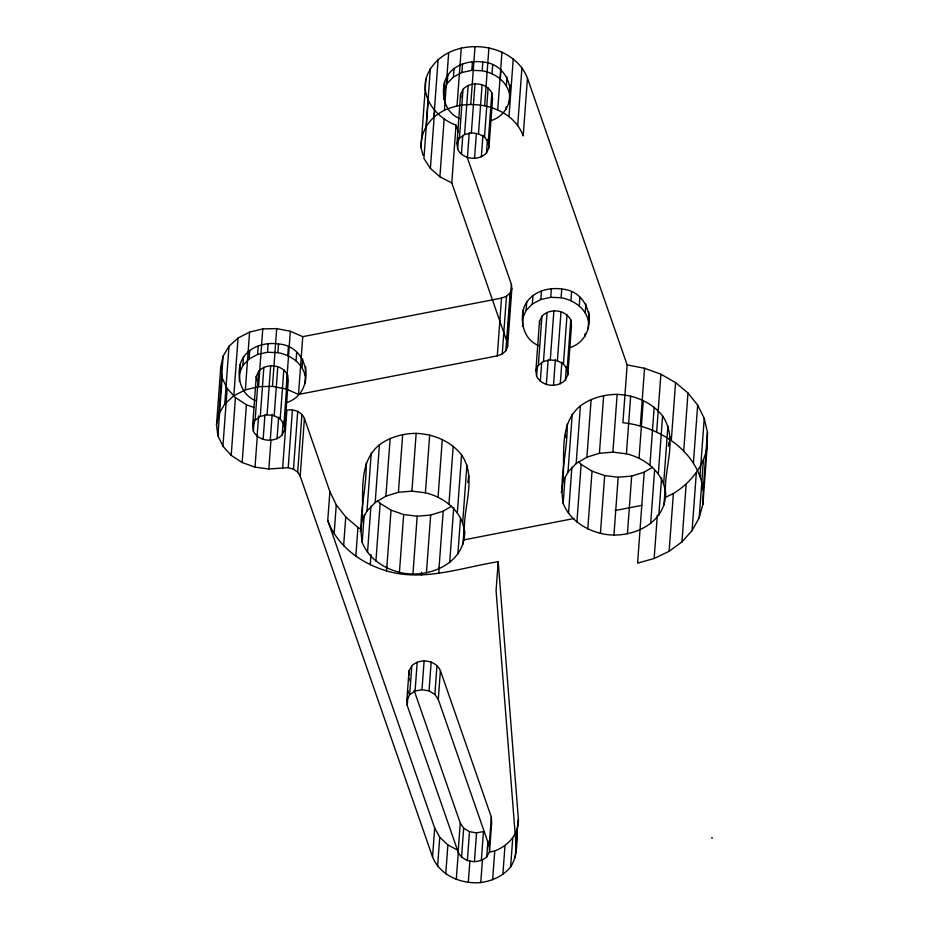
<?xml version="1.0" encoding="UTF-8"?>
<svg xmlns="http://www.w3.org/2000/svg" width="929" height="929" viewBox="0 0 929 929"><rect width="100%" height="100%" fill="white"/><g stroke="black" fill="none" stroke-linecap="round" stroke-linejoin="round"><path stroke-width="1.39" d="M255.603 400.62C241.087 394.779 236.93 378.521 240.193 364.435C244.582 348.27 263.244 341.558 278.537 343.985C309.914 345.913 316.522 392.584 286.933 402.512M240.193 364.435L239.415 381.343M304.979 383.84L305.757 366.932M459.901 118.703C445.386 112.85 441.229 96.604 444.492 82.518C448.881 66.342 467.542 59.63 482.836 62.069C514.213 63.996 520.821 110.656 491.232 120.584M444.492 82.518L443.714 99.415M509.278 101.911L510.056 85.015M538.82 345.693C524.304 339.84 520.147 323.594 523.399 309.496C527.8 293.332 546.461 286.62 561.755 289.058C593.132 290.986 599.739 337.645 570.139 347.574M523.399 309.496L522.621 326.404M588.185 328.901L588.963 311.993M652.53 467.217L644.192 472.176L637.608 563.137L654.155 558.48L669.135 551.303L681.944 541.886L692.082 530.587L699.177 517.848L702.928 504.168L703.207 490.082L707.445 432.31L704.24 418.352L697.667 405.079L687.983 393.002L675.557 382.574L660.891 374.224L644.552 368.267L627.156 364.934L527.451 78.141C511.333 36.951 439.928 35.139 425.958 78.744L420.965 147.548L423.078 155.329M702.928 504.168L707.178 446.408L707.445 432.31M420.965 147.548C420.663 94.038 506.619 90.821 523.201 135.901L527.451 78.141M425.958 78.744C421.36 99.484 437.42 118.32 456.023 125.148L458.392 131.964M282.66 467.844L286.898 410.072C293.727 408.969 301.577 411.698 304.422 418.398L329.876 491.627L327.763 520.507C337.215 546.031 361.009 563.311 386.441 570.859C423.624 582.018 461.504 567.48 498.199 561.697L518.382 819.111C515.549 834.904 519.752 852.81 510.613 866.908C503.228 876.035 492.219 880.982 480.769 882.55C461.632 884.315 440.044 875.699 432.554 856.921L300.183 476.171L297.675 472.164L293.471 469.18L288.199 467.659L268.841 468.982L255.022 467.171L242.167 462.526L231.205 455.373L222.925 446.245L217.909 435.771L216.527 424.716L220.765 366.943L223.111 356.097L229.01 346.227L238.056 338.04L249.587 332.129L262.779 328.901L276.703 328.611L290.347 331.258L302.749 336.658L501.521 298.104L506.479 296.246L510.102 293.007L511.833 288.873L511.414 284.46L466.915 156.467M216.527 424.716L218.872 413.869L223.111 356.097M217.909 435.771L222.159 377.998L220.765 366.943M218.872 413.869L224.772 403.999L229.01 346.227M222.925 446.245L227.164 388.473L222.159 377.998M224.772 403.999L233.806 395.812L238.056 338.04M231.205 455.373L235.443 397.6L227.164 388.473M239.554 373.098L242.899 365.387L243.537 356.724M233.806 395.812L245.337 389.89L249.587 332.129M242.899 365.387L249.111 358.954L249.75 350.291M242.167 462.526L246.406 404.754L235.443 397.6M249.111 358.954L257.6 354.425L258.239 345.762M252.665 425.528L256.265 376.431L258.726 371.147C266.611 362.833 282.23 364.447 287.549 374.828L288.257 380.507L284.657 429.616L282.195 434.9C274.31 443.214 258.692 441.589 253.373 431.219L252.665 425.528L255.127 420.245L258.726 371.147M253.373 431.219L254.221 419.664M245.337 389.89L258.541 386.673L262.779 328.901M257.101 436.189L258.587 415.96M255.022 467.171L257.345 435.399M255.127 420.245L260.271 416.413L263.871 367.315M257.6 354.425L267.517 352.254L268.156 343.591M263.128 439.44L264.928 414.891M260.271 416.413L267.076 414.787L270.676 365.689M511.833 288.873L507.582 346.633L505.852 350.779L502.241 354.019L497.282 355.877L298.511 394.43L286.109 389.019L272.464 386.371L276.703 328.611M270.246 440.358L272.151 414.357M268.841 468.982L270.966 440.102M305.118 375.595C302.215 362.856 290.15 354.89 277.899 352.648L278.537 343.985M284.657 429.616L283.949 423.926L280.21 418.956L274.194 415.704L277.794 366.595M277.051 438.732L278.642 417.063M280.21 418.956L283.821 369.858M287.735 355.575L288.373 346.912M282.195 434.9L283.148 421.905M286.109 389.019L290.347 331.258M283.949 423.926L287.549 374.828M288.199 467.659L292.438 409.898M296.049 360.742L296.688 352.079M298.511 394.43L302.749 336.658M293.471 469.18L297.71 411.408M302.041 367.64L302.68 358.977M297.675 472.164L301.925 414.404M300.183 476.171L304.422 418.398M334.15 533.757L336.263 504.865L329.876 491.627M343.625 545.846L345.739 516.965L336.263 504.865M355.819 556.32L357.944 527.428L345.739 516.965M360.266 531.551C366.885 503.53 354.065 465.743 379.427 444.782C390.075 437.002 403.058 433.448 416.157 433.367C433.425 434.04 450.786 441.066 461.585 454.955C477.622 478.226 462.387 507.931 464.593 533.56C463.525 564.902 426.353 579.266 399.435 572.31C383.433 568.316 368.279 558.143 362.182 542.304C357.874 516.269 366.943 489.49 366.154 463.095M362.182 542.304L364.203 514.863M361.915 520.855L367.001 510.973L371.24 453.201M367.512 552.395L370.915 506.177M370.276 564.762L371.019 554.648M367.001 510.973L375.177 502.554L379.427 444.782M375.92 561.128L380.158 503.367L377.36 500.452M375.177 502.554L385.895 496.179L390.145 438.407M386.441 570.859L386.754 566.527M386.801 567.921L391.039 510.16L380.158 503.367M385.895 496.179L398.425 492.289L402.675 434.517M426.132 126.135L430.371 68.363M428.164 100.68L423.926 158.453L430.394 168.428L439.905 176.789L451.784 182.92L507.164 342.232L507.582 346.633M399.435 572.31L403.674 514.538L391.039 510.16M433.889 117.147L438.14 59.375M430.394 168.428L434.633 110.667M398.425 492.289L411.907 491.139L416.157 433.367M444.445 110.191L448.695 52.43M439.905 176.789L444.143 119.017M443.853 91.181L447.197 83.471L447.836 74.796M412.952 573.983L417.191 516.21L430.673 515.061L443.203 511.171L451.54 506.212M406.879 699.816L409.004 670.935L411.814 665.768C420.036 657.906 435.631 659.892 440.404 670.61L491.325 817.055L491.662 822.746L489.537 851.638L486.738 856.805C478.516 864.655 462.921 862.669 458.136 851.963L407.227 705.517L406.879 699.816L409.689 694.648L411.814 665.768M407.227 705.517L407.866 696.855M408.075 693.963L408.284 691.071M409.027 680.969L409.236 678.077M447.197 83.471L453.41 77.037L454.049 68.363M464.593 533.56C463.687 512.436 444.794 497.317 425.424 492.811L429.674 435.039M421.336 575.179L421.545 572.287M457.045 105.778L461.283 48.018M451.784 182.92L456.023 125.148M409.689 694.648L415.077 691.037L417.202 662.156M453.41 77.037L461.899 72.508L462.537 63.846M456.963 143.612L460.563 94.503L463.025 89.219C470.91 80.904 486.529 82.53 491.847 92.9L492.556 98.59L488.956 147.699L486.494 152.983C478.609 161.286 462.99 159.672 457.672 149.302L456.963 143.612L459.425 138.328L463.025 89.219M426.434 572.833L430.673 515.061M457.672 149.302L458.52 137.747M415.077 691.037L421.987 689.701L424.112 660.809M461.399 154.26L462.781 135.483M438.058 497.189L442.297 439.417M459.425 138.328L464.57 134.496L468.17 85.387M461.899 72.508L471.816 70.337L472.455 61.674M470.771 104.222L475.021 46.45M467.426 157.524L469.226 132.975M489.537 851.638L489.2 845.936L438.291 699.491L434.865 694.393L429.059 690.897L431.172 662.005M438.964 568.931L443.203 511.171M438.732 573.228L439.162 567.456M464.57 134.496L471.375 132.87L474.974 83.773M434.865 694.393L436.99 665.501M448.951 503.982L453.189 446.21M474.545 158.429L476.345 133.881M509.417 93.678C506.514 80.939 494.449 72.973 482.197 70.732L482.836 62.069M488.956 147.699L488.248 142.009L484.508 137.039L478.493 133.776L482.093 84.678M438.291 699.491L440.404 670.61M449.682 562.556L453.712 507.675M484.659 105.616L488.909 47.843M481.35 156.815L482.941 135.146M484.508 137.039L488.12 87.941M457.347 512.715L461.585 454.955M432.554 856.921L434.679 828.041L327.763 520.507M492.033 73.658L492.672 64.995M486.494 152.983L487.446 139.977M457.858 554.137L460.517 518.034M488.248 142.009L491.847 92.9M462.677 522.806L466.915 465.046M437.617 866.107L439.742 837.215L434.679 828.041M462.944 544.255L464.117 528.369M497.712 109.877L501.95 52.105M500.348 78.814L500.986 70.151M445.769 873.817L447.883 844.937L439.742 837.215M506.34 85.723L506.979 77.049M505.933 109.634L506.142 106.742M508.999 116.694L513.238 58.922M458.136 851.963L460.261 823.071L414.102 690.317M456.29 879.415L458.415 850.534L447.883 844.937M497.282 355.877L501.521 298.104M461.55 857.061L463.676 828.18L460.261 823.071M517.697 125.578L521.935 67.817M502.241 354.019L506.479 296.246M467.368 860.556L469.493 831.676L463.676 828.18M505.852 350.779L510.102 293.007M507.164 342.232L511.414 284.46M468.297 882.411L469.888 860.753M474.429 861.752L476.554 832.872L483.463 831.525L481.338 860.417M498.199 561.697L496.074 590.589L516.269 848.003M480.769 882.55L482.465 859.441M522.772 318.171L526.116 310.449L526.743 301.786M486.738 856.805L487.899 840.919M489.2 845.936L491.325 817.055M526.116 310.449L532.329 304.015L532.967 295.352M492.625 879.821L494.751 850.929C507.966 846.029 519.172 833.882 518.382 819.111M532.329 304.015L540.817 299.498L541.444 290.835M535.882 370.601L539.482 321.492L541.944 316.208C549.829 307.894 565.436 309.52 570.766 319.89L571.474 325.58L567.863 374.677L565.401 379.961C557.528 388.276 541.909 386.661 536.579 376.28L535.882 370.601L538.344 365.318L541.944 316.208M536.579 376.28L537.322 366.177M502.868 874.456L504.993 845.564M540.318 381.25L541.7 362.473M538.344 365.318L543.477 361.486L547.088 312.376M540.817 299.498L550.734 297.326L551.373 288.664M510.613 866.908L512.738 838.028M546.345 384.513L548.145 359.964M543.477 361.486L550.282 359.86L553.893 310.75M515.212 857.839L517.337 828.947M553.463 385.419L555.368 359.418M588.336 320.668C585.433 307.929 573.367 299.951 561.116 297.721L561.755 289.058M567.863 374.677L567.166 368.999L563.427 364.029L557.4 360.766L561.011 311.668M560.268 383.793L561.859 362.136M563.427 364.029L567.038 314.919M570.952 300.648L571.59 291.973M565.401 379.961L566.365 366.967M567.166 368.999L570.766 319.89M561.267 492.567C567.874 464.546 555.054 426.759 580.416 405.799C591.065 398.007 604.047 394.465 617.146 394.384C634.414 395.057 651.775 402.071 662.574 415.971C678.611 439.243 663.376 468.948 665.582 494.576C664.514 525.919 627.342 540.283 600.424 533.316C584.422 529.321 569.268 519.16 563.171 503.321C558.863 477.285 567.933 450.507 567.143 424.112M563.171 503.321L565.087 477.32M579.266 305.804L579.905 297.141M562.904 481.872L567.991 471.99L572.229 414.218M568.513 513.412L571.904 467.194M585.258 312.701L585.897 304.038M584.84 336.623L585.061 333.732M567.991 471.99L576.166 463.571L580.416 405.799M576.909 522.144L581.148 464.384L578.349 461.469M576.166 463.571L586.896 457.196L591.134 399.424M587.79 528.938L592.028 471.166L581.148 464.384M586.896 457.196L599.414 453.294L603.664 395.533M600.424 533.316L604.663 475.555L592.028 471.166M599.414 453.294L612.896 452.144L617.146 394.384M613.941 534.988L618.18 477.227L631.662 476.078L644.192 472.176M627.156 364.934L622.918 422.707C659.485 426.574 698.132 451.18 703.207 490.082M665.582 494.576C664.676 473.453 645.783 458.334 626.425 453.816L630.663 396.056M627.423 533.838L631.662 476.078M640.302 426.039L644.552 368.267M639.047 458.206L643.298 400.434M649.94 464.999L654.179 407.227M656.652 431.997L660.891 374.224M650.672 523.573L654.597 470.144M658.336 473.732L662.574 415.971M654.155 558.48L657.337 515.154M658.847 515.154L661.611 477.611M663.666 483.823L667.916 426.063M663.933 505.271L665.106 489.386M671.319 440.346L675.557 382.574M669.135 551.303L673.374 493.531C690.386 483.126 703.903 466.416 707.178 446.408M683.732 450.762L687.983 393.002M681.944 541.886L686.183 484.114M693.417 462.851L697.667 405.079M692.082 530.587L696.332 472.815M700.001 476.124L704.24 418.352M699.177 517.848L703.416 460.087M467.81 482.476L468.831 475.799M668.381 446.164L668.996 442.158M669.414 439.487L669.821 436.816M664.641 497.723L673.374 493.531M489.478 852.148L494.751 850.929M463.501 539.958L573.901 518.545M614.952 510.578L641.846 505.364M712.473 837.923L711.544 837.819M258.541 386.673L272.464 386.371M471.816 70.337L482.197 70.732M550.734 297.326L561.116 297.721M267.517 352.254L277.899 352.648M612.896 452.144L626.425 453.816M604.663 475.555L618.18 477.227M411.907 491.139L425.424 492.811M403.674 514.538L417.191 516.21M471.375 132.87L478.493 133.776M550.282 359.86L557.4 360.766M267.076 414.787L274.194 415.704M421.987 689.701L429.059 690.897M469.493 831.676L476.554 832.872M246.406 404.754L254.116 407.541M357.944 527.428L360.347 528.833M565.506 434.795L565.982 437.478M539.482 321.492L539.83 324.337M460.563 94.503L460.923 97.348M256.265 376.431L256.799 380.693M409.004 670.935L409.259 675.209"/></g></svg>
